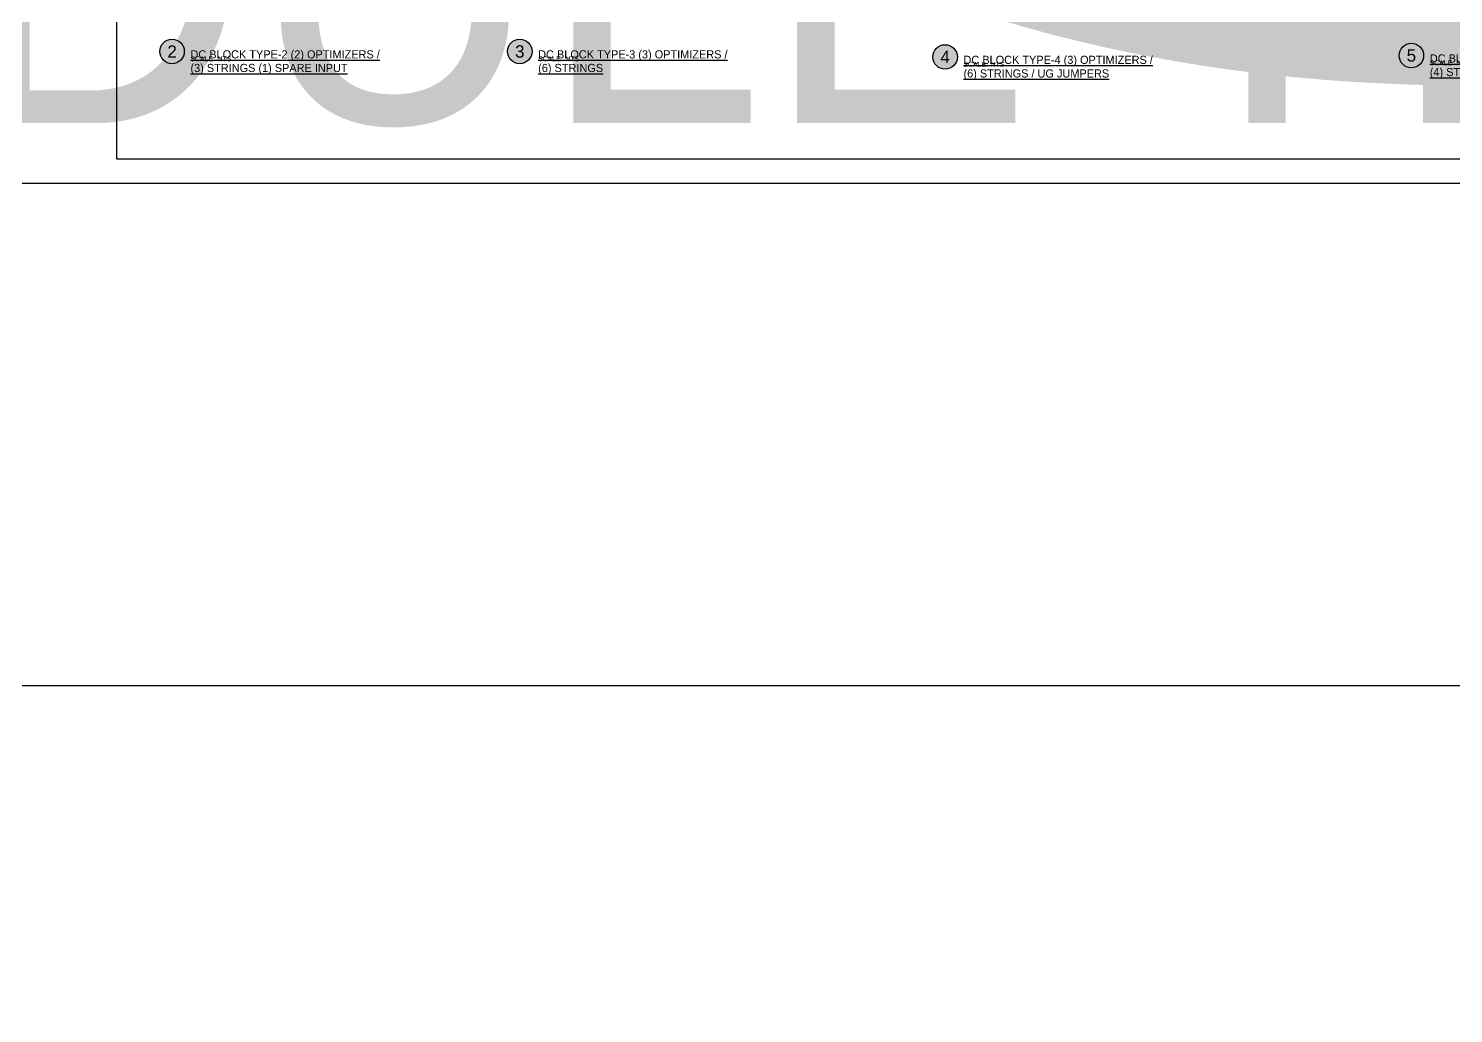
# Model space of a CAD drawing. Header units: feet. Extents: x -327 to 55127, y -2634 to 4121.
# Drawn here: x 1201.2 to 1637.4, y -297.1 to 4.4 of the extents above; entities that cross this region are included whole.
import ezdxf
from ezdxf.enums import TextEntityAlignment as Align

# ---------------------------------------------------------------- set-up
doc = ezdxf.new("R2018")
doc.units = ezdxf.units.FT
doc.header["$MEASUREMENT"] = 0
for name, color, linetype in [('E-DIM', 7, 'Continuous'), ('G-ANNO-TEXT', 1, 'Continuous'), ('G-TEXT', 7, 'Continuous'), ('G-TITL-TEXT', 153, 'Continuous')]:
    doc.layers.add(name, color=color, linetype=linetype)
doc.styles.add('NEI-A', font='arial.ttf')
doc.styles.get("Standard").update_dxf_attribs({"font": 'arial.ttf'})

# ---------------------------------------------------------------- blocks, each defined once
blk = doc.blocks.new('DETAIL_TITLE')
at = {"style": 'NEI-A', "flags": 8}
blk.add_attdef('#', text='', height=0.2, dxfattribs=at).set_placement((0.5922, -0.5109), align=Align.MIDDLE_CENTER)
at = {"lineweight": 30, "flags": 104}
blk.add_attdef('DETAIL_TITLE', text='', height=0.2, dxfattribs=at).set_placement((0.9099, -0.5251), align=Align.BOTTOM_LEFT)
at = {"style": 'NEI-A'}
for tag, p in [('SCALE:', (0.9386, -0.7379)), ('1"_=_', (1.5474, -0.7379))]:
    blk.add_attdef(tag, text='', height=0.1, dxfattribs=at).set_placement(p, align=Align.BOTTOM_LEFT)
blk = doc.blocks.new('sub-title')
at = {"color": 153, "lineweight": 30, "flags": 106}
blk.add_attdef('SUB_TITLE', text='', height=0.1875, dxfattribs=at).set_placement((0, 0.1875), align=Align.MIDDLE_CENTER)
blk = doc.blocks.new('DETAIL-TITLE_WITH_SCALE')
at = {"layer": 'G-TITL-TEXT'}
h = blk.add_hatch(color=255, dxfattribs=at)
h.dxf.hatch_style = 1
h.paths.add_polyline_path([(-0.002, 0.001, 1), (0.498, 0.001, 1)])
blk.add_circle((0.25, 0), 0.25, dxfattribs=at)
at = {"color": 7, "insert": (0.625, -0.101), "char_height": 0.1, "attachment_point": 1, "style": 'NEI-A'}
blk.add_mtext_dynamic_manual_height_columns('\\pxt5;SCALE:', width=0.42193, gutter_width=0.547, heights=[0], dxfattribs=at)
at = {"color": 153, "style": 'NEI-A'}
blk.add_attdef('DETAIL_NO', text='', height=0.25, dxfattribs=at).set_placement((0.25, 0), align=Align.MIDDLE_CENTER)
at = {"color": 153, "lineweight": 30, "flags": 104}
blk.add_attdef('DETAIL_TITLE', text='', height=0.25, dxfattribs=at).set_placement((0.625, 0.024), align=Align.BOTTOM_LEFT)
at = {"color": 7, "style": 'NEI-A'}
blk.add_attdef('SCALE', text='', height=0.1, dxfattribs=at).set_placement((1.179, -0.101), align=Align.TOP_LEFT)
blk = doc.blocks.new('*U46')
at = {"layer": 'Defpoints'}
blk.add_lwpolyline([(0, 23.011), (32.409, 23.011), (32.409, 0), (0, 0)], close=True, dxfattribs=at)

msp = doc.modelspace()

# ---------------------------------------------------------------- block references
at = {"layer": 'Defpoints', "xscale": 20, "yscale": 20, "zscale": 20}
msp.add_blockref('*U46', (1228.27, -35.63, -1.91), dxfattribs=at)
at = {"layer": 'E-DIM'}
ref = msp.add_blockref('DETAIL-TITLE_WITH_SCALE', (1241.41, -2.65), dxfattribs=dict(at, xscale=15, yscale=15, zscale=15))
ref.add_attrib('DETAIL_NO', '2', dxfattribs={"layer": '0', "color": 153, "height": 3.75, "style": 'NEI-A'}).set_placement((1245.16, -2.65), align=Align.MIDDLE)
ref.add_attrib('SCALE', 'NTS', dxfattribs={"layer": '0', "color": 7, "height": 1.5, "style": 'NEI-A'}).set_placement((1259.1, -4.17), align=Align.TOP_LEFT)
lines = msp.add_mtext('{\\LDC BLOCK TYPE-2 (2) OPTIMIZERS / \\P(3) STRINGS (1) SPARE INPUT}', dxfattribs={"layer": 'G-ANNO-TEXT', "insert": (1250.79, -2.29), "char_height": 2.5, "attachment_point": 1})
ref.add_attrib('DETAIL_TITLE', '', (1250.79, -2.29), dxfattribs={"flags": 104}).embed_mtext(lines)
ref = msp.add_blockref('DETAIL-TITLE_WITH_SCALE', (1347.84, -2.65), dxfattribs=dict(at, xscale=15, yscale=15, zscale=15))
ref.add_attrib('DETAIL_NO', '3', dxfattribs={"layer": '0', "color": 153, "height": 3.75, "style": 'NEI-A'}).set_placement((1351.59, -2.65), align=Align.MIDDLE)
ref.add_attrib('SCALE', 'NTS', dxfattribs={"layer": '0', "color": 7, "height": 1.5, "style": 'NEI-A'}).set_placement((1365.53, -4.17), align=Align.TOP_LEFT)
lines = msp.add_mtext('{\\LDC BLOCK TYPE-3 (3) OPTIMIZERS / \\P(6) STRINGS}', dxfattribs={"layer": 'G-ANNO-TEXT', "insert": (1357.22, -2.29), "char_height": 2.5, "attachment_point": 1})
ref.add_attrib('DETAIL_TITLE', '', (1357.22, -2.29), dxfattribs={"flags": 104}).embed_mtext(lines)
ref = msp.add_blockref('DETAIL-TITLE_WITH_SCALE', (1478.03, -4.33), dxfattribs=dict(at, xscale=15, yscale=15, zscale=15))
ref.add_attrib('DETAIL_NO', '4', dxfattribs={"layer": '0', "color": 153, "height": 3.75, "style": 'NEI-A'}).set_placement((1481.78, -4.33), align=Align.MIDDLE)
ref.add_attrib('SCALE', 'NTS', dxfattribs={"layer": '0', "color": 7, "height": 1.5, "style": 'NEI-A'}).set_placement((1495.72, -5.84), align=Align.TOP_LEFT)
lines = msp.add_mtext('{\\LDC BLOCK TYPE-4 (3) OPTIMIZERS / \\P(6) STRINGS / UG JUMPERS }', dxfattribs={"layer": 'G-ANNO-TEXT', "insert": (1487.41, -3.97), "char_height": 2.5, "attachment_point": 1})
ref.add_attrib('DETAIL_TITLE', '', (1487.41, -3.97), dxfattribs={"flags": 104}).embed_mtext(lines)
ref = msp.add_blockref('DETAIL-TITLE_WITH_SCALE', (1620.76, -3.9), dxfattribs=dict(at, xscale=15, yscale=15, zscale=15))
ref.add_attrib('DETAIL_NO', '5', dxfattribs={"layer": '0', "color": 153, "height": 3.75, "style": 'NEI-A'}).set_placement((1624.51, -3.9), align=Align.MIDDLE)
ref.add_attrib('SCALE', 'NTS', dxfattribs={"layer": '0', "color": 7, "height": 1.5, "style": 'NEI-A'}).set_placement((1638.45, -5.42), align=Align.TOP_LEFT)
lines = msp.add_mtext('{\\LDC BLOCK TYPE-5 (2) OPTIMIZERS / \\P(4) STRINGS}', dxfattribs={"layer": 'G-ANNO-TEXT', "insert": (1630.14, -3.54), "char_height": 2.5, "attachment_point": 1})
ref.add_attrib('DETAIL_TITLE', '', (1630.14, -3.54), dxfattribs={"flags": 104}).embed_mtext(lines)
at = {"layer": 'G-ANNO-TEXT'}
ref = msp.add_blockref('DETAIL_TITLE', (61.14, 1018.09), dxfattribs=dict(at, xscale=128.9267043143703, yscale=128.9267043143703, zscale=128.9267043143703))
lines = msp.add_mtext('{\\LDC BLOCK TYPE-2 (3) STRINGS (52) MODULES [580W-NORTH MOTOR GAP] }', dxfattribs={"layer": '0', "insert": (178.45, 989.07), "char_height": 988.1378, "attachment_point": 1})
ref.add_attrib('DETAIL_TITLE', '', (178.45, 989.07)).embed_mtext(lines)
at = {"layer": 'G-TEXT'}
ref = msp.add_blockref('sub-title', (111.76, 52.29), dxfattribs=dict(at, xscale=5.485316049832718, yscale=5.485316049832718, zscale=5.485316049832718))
lines = msp.add_mtext('{\\LTYPICAL 3x90-MODULE TRACKER WIRING DETAIL}', dxfattribs={"layer": 'G-ANNO-TEXT', "insert": (125.8, 67.52), "char_height": 92.1124, "attachment_point": 1})
ref.add_attrib('SUB_TITLE', '', (125.8, 67.52), dxfattribs={"flags": 104}).embed_mtext(lines)

doc.saveas('drawing.dxf')
